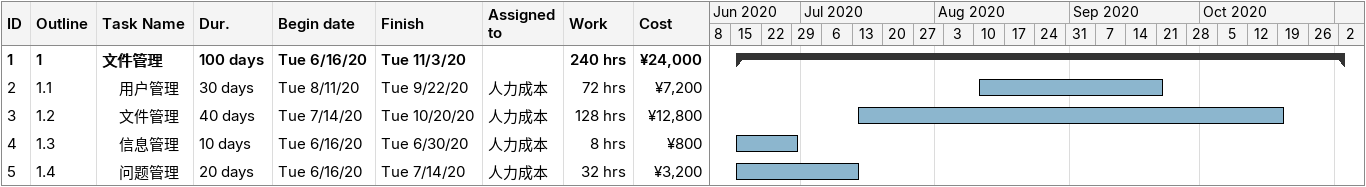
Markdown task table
| ID | WBS | Task | Duration | Start | Finish | Resources | Work (h) | Cost (¥) |
|---|---|---|---|---|---|---|---|---|
| 1 | 1 | **文件管理** | 100d | 2020-06-16 | 2020-11-03 |  | 240 | 24000 |
| 2 | 1.1 | 用户管理 | 30d | 2020-08-11 | 2020-09-22 | 人力成本 | 72 | 7200 |
| 3 | 1.2 | 文件管理 | 40d | 2020-07-14 | 2020-10-20 | 人力成本 | 128 | 12800 |
| 4 | 1.3 | 信息管理 | 10d | 2020-06-16 | 2020-06-30 | 人力成本 | 8 | 800 |
| 5 | 1.4 | 问题管理 | 20d | 2020-06-16 | 2020-07-14 | 人力成本 | 32 | 3200 |
